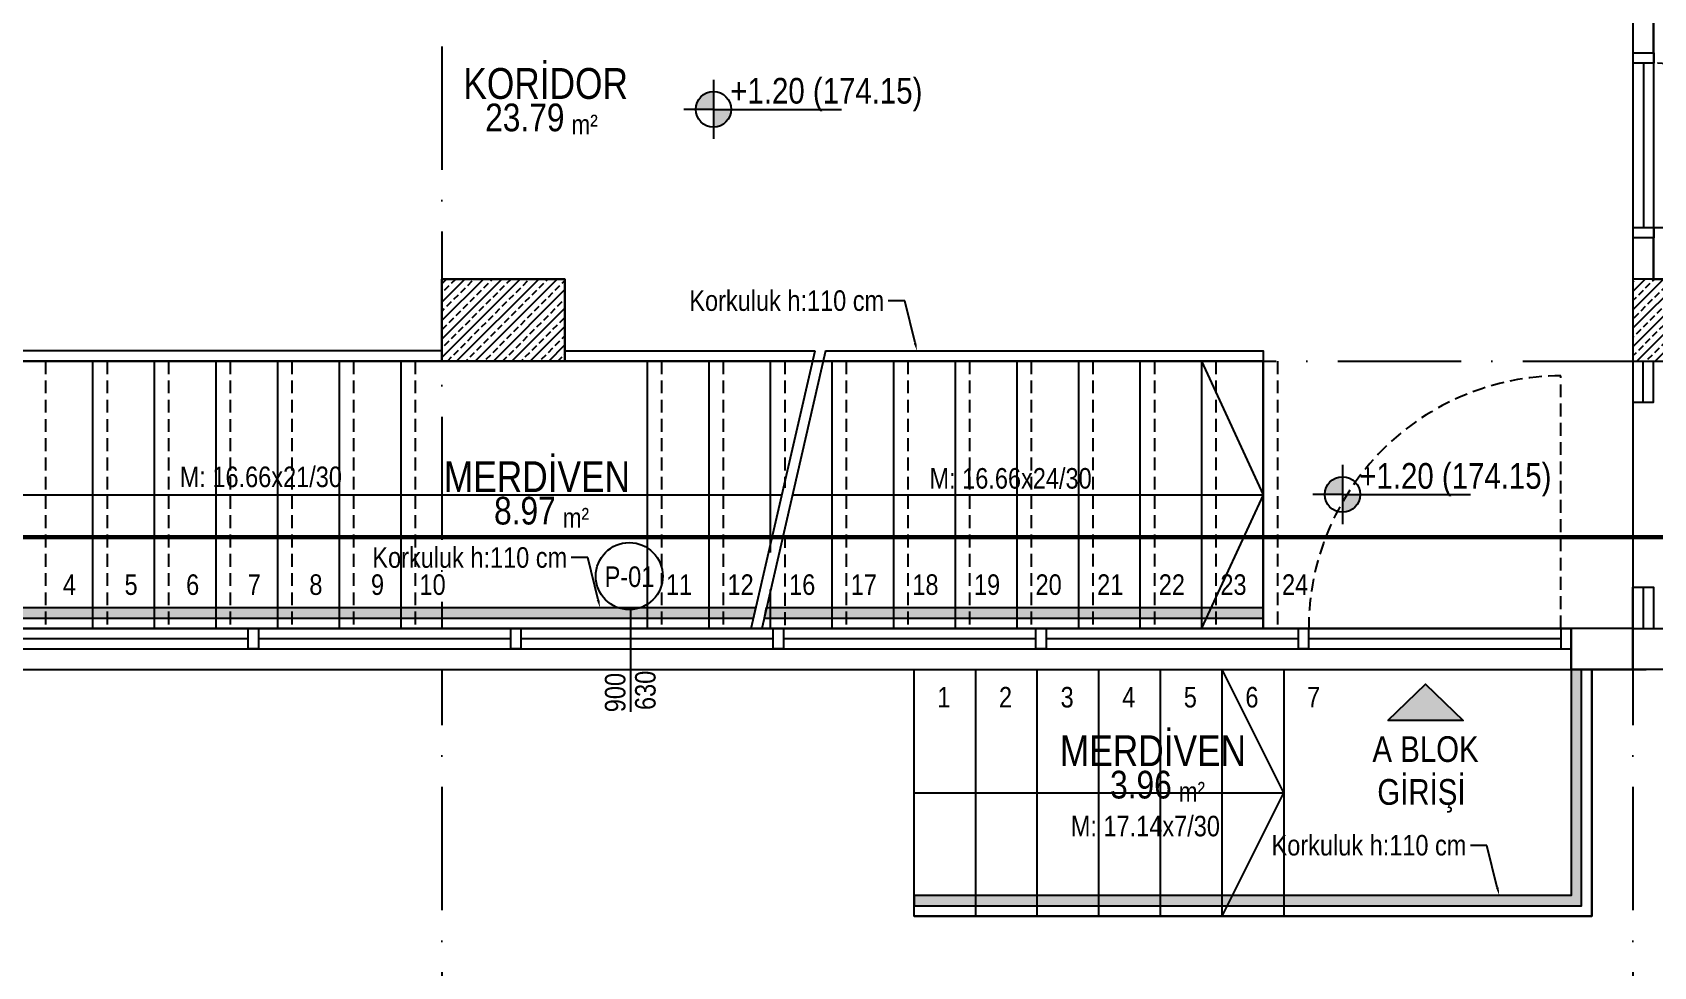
# Model space of a CAD drawing. Header units: millimetres. Extents: x 82776 to 137242, y 11666 to 27998.
# Drawn here: x 99715 to 100504, y 25690 to 26144 of the extents above; entities that cross this region are included whole.
import ezdxf
from ezdxf import colors
from ezdxf.entities.mleader import LeaderData, LeaderLine
from ezdxf.enums import TextEntityAlignment as Align
from ezdxf.math import Vec2, Vec3

# ---------------------------------------------------------------- set-up
doc = ezdxf.new("R2010")
doc.units = ezdxf.units.MM
for name, pattern in [('( Hidden )', [0.375, 0.25, -0.125]), ('ACAD_ISO10W100', [18, 12, -3, 0, -3]), ('DASHED', [15, 10, -5]), ('GC5102G0200$0$HIDDEN', [9.525, 6.35, -3.175])]:
    doc.linetypes.add(name, pattern=pattern)
doc.layers.add('0_IFC_Area', color=100, linetype='Continuous', plot=False)
for name, color, linetype in [('0_IFC_Elevation_5', 252, 'Continuous'), ('0_IFC_Grid', 14, 'ACAD_ISO10W100'), ('0_IFC_Hatch_Structure', 251, 'Continuous'), ('0_IFC_Notation_Level_200', 160, 'Continuous'), ('0_IFC_Notation_Section_50', 10, 'Continuous'), ('0_IFC_Room_Text(No)_50', 12, 'Continuous'), ('0_IFC_Stair_Text', 221, 'Continuous'), ('0_IFC_Text_Explanation_200', 231, 'Continuous'), ('0_IFC_Text_Explanation_50', 231, 'Continuous'), ('0_IFC_Window_Text', 60, 'Continuous'), ('1_IFC_Concrete_Section', 50, 'Continuous'), ('1_IFC_Door', 83, 'Continuous'), ('1_IFC_Stair', 210, 'Continuous'), ('1_IFC_Stair_Concrete', 252, '( Hidden )'), ('2_IFC_Handrail', 181, 'Continuous'), ('2_IFC_Wall', 130, 'Continuous'), ('3_IFC_Window', 136, 'Continuous')]:
    doc.layers.add(name, color=color, linetype=linetype)
doc.styles.add('ARIAL-NARROW', font='ARIALN.TTF')
doc.styles.add('IFC_TEXT', font='ARIALN.TTF')
pattern_1 = [(225, (-105891.8525, -41506.1965), (4.49012806, -4.49012806), []), (225, (-105896.3426, -41506.1965), (4.49012806, -4.49012806), [3.175, -1.5875])]

# ---------------------------------------------------------------- blocks, each defined once
blk = doc.blocks.new('A NK ST')
at = {"layer": '0_IFC_Hatch_Structure', "transparency": 33554687}
h = blk.add_hatch(dxfattribs=at)
h.set_pattern_fill('ANSI33', color=256, angle=180)
h.set_pattern_definition(pattern_1)
h.paths.add_polyline_path([(1030, -660), (1030, -700), (970, -700), (970, -660)])
h = blk.add_hatch(dxfattribs=at)
h.set_pattern_fill('ANSI33', color=256, angle=180)
h.set_pattern_definition(pattern_1)
h.paths.add_polyline_path([(1735, -700), (1735, -660), (1550, -660), (1550, -700)])
at = {"layer": '1_IFC_Concrete_Section'}
for points in [[(1030, -660), (1030, -700), (970, -700), (970, -660)], [(1735, -700), (1735, -660), (1550, -660), (1550, -700)]]:
    blk.add_lwpolyline(points, close=True, dxfattribs=at)
at = {"layer": '2_IFC_Wall'}
blk.add_lwpolyline([(1734.82, -700), (1734.82, -850), (1550, -850), (1550, -830), (1719.82, -830), (1719.82, -700)], dxfattribs=at)
at = {"layer": '3_IFC_Window'}
for points in [[(1550, -700), (1550, -720), (1560, -720), (1560, -700)], [(1555, -720), (1555, -700)], [(1550, -830), (1550, -810), (1560, -810), (1560, -830)], [(1555, -810), (1555, -830)]]:
    blk.add_lwpolyline(points, dxfattribs=at)
blk = doc.blocks.new('*U1504')
at = {"layer": '0_IFC_Hatch_Structure'}
blk.add_lwpolyline([(0, 0), (-90, 0)], dxfattribs=at)
at = {"layer": '1_IFC_Door', "linetype": 'GC5102G0200$0$HIDDEN', "ltscale": 1.5}
blk.add_lwpolyline([(-5, 0), (-5, 80)], dxfattribs=at)
at = {"layer": '1_IFC_Door'}
for points in [[(-85, 0), (-85, -10), (-90, -10), (-90, 0), (-85, 0)], [(-85, -5), (-5, -5), (-5, 0), (-85, 0)]]:
    blk.add_lwpolyline(points, dxfattribs=at)
blk.add_lwpolyline([(-5, -10), (-5, 0), (0, 0), (0, -10)], close=True, dxfattribs=at)
at = {"layer": '1_IFC_Door', "linetype": 'GC5102G0200$0$HIDDEN', "ltscale": 1.5}
blk.add_arc((-5, 0), 80, 90, 180, dxfattribs=at)
blk = doc.blocks.new('0_IFC_ROOM_TEXT_50')
at = {"layer": '0_IFC_Room_Text(No)_50', "insert": (13.22, -40.02), "char_height": 9.625, "attachment_point": 1, "style": 'IFC_TEXT'}
blk.add_mtext_dynamic_manual_height_columns('m²', width=16.6949, gutter_width=6.88, heights=[0], dxfattribs=at)
at = {"layer": '0_IFC_Room_Text(No)_50', "style": 'IFC_TEXT'}
blk.add_attdef('ROOM_NUMBER', text='', height=7.7, dxfattribs=at).set_placement((0.68, -10.73), align=Align.CENTER)
blk.add_attdef('ROOM_NAME', text='', height=13.47, dxfattribs=at).set_placement((0.68, -24.84), align=Align.MIDDLE_CENTER)
blk.add_attdef('AREA', text='', height=13.47, dxfattribs=at).set_placement((9.85, -49.66), align=Align.RIGHT)
at = {"layer": '0_IFC_Text_Explanation_50', "style": 'IFC_TEXT', "flags": 1}
for tag, p in [('DÖŞEME:', (-41.09, -64.38)), ('DUVAR:', (-41.09, -75.48)), ('TAVAN:', (-41.09, -86.74))]:
    blk.add_attdef(tag, p, '', height=7.7, dxfattribs=at)
blk = doc.blocks.new('A_NK_ALAN')
at = {"layer": '0_IFC_Area'}
for points in [[(1940, 810), (1590, 810), (1590, 790), (1540, 790), (1540, 170), (1700, 170), (1700, 425), (1960, 425), (1960, 770), (1940, 770)], [(430, 300), (1530, 300), (1530, 0), (1350, 0), (1350, 130), (1010, 130), (1010, 170), (950, 170), (950, 130.01), (660, 130), (660, 0), (430, 0), (430, 170)], [(660, 130), (1350, 130), (1350, 0), (660, 0)], [(1180, -20), (1510, -20), (1510, -140.01), (1180, -140.01)]]:
    blk.add_lwpolyline(points, close=True, dxfattribs=at)
ref = blk.add_blockref('0_IFC_ROOM_TEXT_50', (999.91, 290))
ref.add_attrib('ROOM_NAME', 'KORİDOR', dxfattribs={"layer": '0_IFC_Room_Text(No)_50', "height": 15, "style": 'IFC_TEXT'}).set_placement((1000.59, 265.16), align=Align.MIDDLE_CENTER)
ref.add_attrib('AREA', '23.79', dxfattribs={"layer": '0_IFC_Room_Text(No)_50', "height": 13.475, "style": 'IFC_TEXT'}).set_placement((1009.76, 241.9), align=Align.RIGHT)
ref = blk.add_blockref('0_IFC_ROOM_TEXT_50', (995.66, 98.64))
ref.add_attrib('ROOM_NAME', 'MERDİVEN', dxfattribs={"layer": '0_IFC_Room_Text(No)_50', "height": 15, "style": 'IFC_TEXT'}).set_placement((996.35, 73.8), align=Align.MIDDLE_CENTER)
ref.add_attrib('AREA', '8.97', dxfattribs={"layer": '0_IFC_Room_Text(No)_50', "height": 13.475, "style": 'IFC_TEXT'}).set_placement((1005.51, 50.54), align=Align.RIGHT)
ref = blk.add_blockref('0_IFC_ROOM_TEXT_50', (1295.63, -34.7))
ref.add_attrib('ROOM_NAME', 'MERDİVEN', dxfattribs={"layer": '0_IFC_Room_Text(No)_50', "height": 15, "style": 'IFC_TEXT'}).set_placement((1296.32, -59.55), align=Align.MIDDLE_CENTER)
ref.add_attrib('AREA', '3.96', dxfattribs={"layer": '0_IFC_Room_Text(No)_50', "height": 13.475, "style": 'IFC_TEXT'}).set_placement((1305.48, -82.8), align=Align.RIGHT)
blk = doc.blocks.new('A_B1_AKS')
at = {"layer": '0_IFC_Grid', "ltscale": 5}
for points in [[(970.29835, 1775), (970.29835, -395)], [(1550.29835, 1775), (1550.29452, -395)], [(-125.00143, 0), (2125.00087, 0)], [(-125.00143, -150), (2125.00087, -150)]]:
    blk.add_lwpolyline(points, dxfattribs=at)
blk = doc.blocks.new('A ZK KESIT YERLERI')
at = {"layer": '0_IFC_Notation_Section_50', "linetype": 'DASHED', "ltscale": 3, "const_width": 2}
blk.add_lwpolyline([(-135.32, 64.39), (2119.44, 64.39)], dxfattribs=at)
blk = doc.blocks.new('PEN 930 PLAN')
blk.add_wipeout([(-543.05, 11.55), (356.95, 11.55), (356.95, -8.45), (-543.05, -8.45)]).dxf.layer = '3_IFC_Window'
at = {"layer": '0_IFC_Elevation_5'}
blk.add_lwpolyline([(-543.05, 1.55), (-543.05, -8.45), (356.95, -8.45), (356.95, 1.55)], dxfattribs=at)
at = {"layer": '2_IFC_Wall'}
blk.add_lwpolyline([(356.95, 11.55), (356.95, -8.45)], dxfattribs=at)
at = {"layer": '3_IFC_Window'}
for points in [[(-543.05, 11.55), (356.95, 11.55)], [(-538.05, 6.55), (351.95, 6.55)], [(-538.05, 1.55), (351.95, 1.55)]]:
    blk.add_lwpolyline(points, dxfattribs=at)
blk.add_lwpolyline([(351.95, 1.55), (356.95, 1.55), (356.95, 11.55), (351.95, 11.55)], close=True, dxfattribs=at)
for points in [[(-287.34, 1.55), (-282.34, 1.55), (-282.34, 11.55), (-287.34, 11.55)], [(-159.48, 1.55), (-154.48, 1.55), (-154.48, 11.55), (-159.48, 11.55)], [(-31.62, 1.55), (-26.62, 1.55), (-26.62, 11.55), (-31.62, 11.55)], [(96.23, 1.55), (101.23, 1.55), (101.23, 11.55), (96.23, 11.55)], [(224.09, 1.55), (229.09, 1.55), (229.09, 11.55), (224.09, 11.55)]]:
    blk.add_wipeout(points).dxf.layer = '3_IFC_Window'
for points in [[(-287.34, 11.55), (-282.34, 11.55), (-282.34, 1.55), (-287.34, 1.55)], [(-159.48, 11.55), (-154.48, 11.55), (-154.48, 1.55), (-159.48, 1.55)], [(-31.62, 11.55), (-26.62, 11.55), (-26.62, 1.55), (-31.62, 1.55)], [(96.23, 11.55), (101.23, 11.55), (101.23, 1.55), (96.23, 1.55)], [(224.09, 11.55), (229.09, 11.55), (229.09, 1.55), (224.09, 1.55)]]:
    blk.add_lwpolyline(points, close=True, dxfattribs=at)
blk = doc.blocks.new('*U1494')
at = {"layer": '0_IFC_Window_Text'}
blk.add_lwpolyline([(-32.61, -0.65), (-82.39, -0.65)], dxfattribs=at)
blk.add_circle((-16.31, 0), 16.31, dxfattribs=at)
at = {"layer": '0_IFC_Window_Text', "style": 'ARIAL-NARROW'}
blk.add_attdef('WINDOWTEXT', text='', height=10, rotation=270, dxfattribs=at).set_placement((-21.59, -0.1), align=Align.CENTER)
for tag, p in [('GENISLIK', (-82.54, 1.89)), ('YUKSEKLIK', (-81.47, -12.81))]:
    blk.add_attdef(tag, p, '', height=10, dxfattribs=at)
blk = doc.blocks.new('A ZK DOGRAMA')
blk.add_blockref('PEN 930 PLAN', (-746.95, -841.55))
at = {"layer": '3_IFC_Window', "linetype": '( Hidden )', "ltscale": 25}
blk.add_lwpolyline([(-394.99, -830.01), (-395, -707.15)], dxfattribs=at)
blk.add_arc((-395, -830), 122.85, 90, 180.00236, dxfattribs=at)
at = {"rotation": 90}
blk.add_blockref('*U1494', (-848.68, -788.28), dxfattribs=at).add_auto_attribs({'YUKSEKLIK': '630', 'GENISLIK': '900', 'WINDOWTEXT': 'P-01'})
blk = doc.blocks.new('A ZK GIRIS MERD')
h = blk.add_hatch(color=255)
h.dxf.hatch_style = 1
h.paths.add_polyline_path([(330, 5), (5, 5), (5, 120.01), (10, 120.01), (10, 10), (330, 10)])
at = {"layer": '1_IFC_Stair'}
blk.add_lwpolyline([(0, 120), (150, 120), (150, 0), (0, 0)], close=True, dxfattribs=at)
for points in [[(180, 0), (150, 60), (180, 120.01)], [(180, 0), (180, 120.01)], [(210, 0), (210, 120.01)], [(240, 0), (240, 120.01)], [(270, 0), (270, 120.01)], [(300, 0), (300, 120.01)], [(330, 0), (330, 120.01)], [(330, 60), (150, 60)], [(330, 0), (150, 0)]]:
    blk.add_lwpolyline(points, dxfattribs=at)
at = {"layer": '2_IFC_Handrail'}
blk.add_lwpolyline([(330, 5), (5, 5), (5, 120.01), (10, 120.01), (10, 10), (330, 10)], close=True, dxfattribs=at)
blk = doc.blocks.new('0_IFC_NOTATION_LEVEL_200')
at = {"layer": '0_IFC_Notation_Level_200'}
h = blk.add_hatch(color=256, dxfattribs=at)
h.dxf.hatch_style = 1
h.paths.add_polyline_path([(0, 0), (0, 576, 0.414214), (-576, 0)])
h.paths.add_polyline_path([(0, -576, 0.414214), (576, 0), (0, 0)])
for p, q in [((0, 960), (0, -960)), ((0, 0), (-960, 0)), ((0, 0), (4154, 0))]:
    blk.add_line(p, q, dxfattribs=at)
blk.add_circle((0, 0), 576, dxfattribs=at)
at = {"layer": '0_IFC_Notation_Level_200', "style": 'IFC_TEXT'}
for tag, p in [('LEVEL_ABOVE', (549, 185)), ('LEVEL_BELOW', (549, -1005))]:
    blk.add_attdef(tag, p, '', height=800, dxfattribs=at)
blk = doc.blocks.new('OK')
at = {"layer": '0_IFC_Text_Explanation_50'}
h = blk.add_hatch(color=256, dxfattribs=at)
h.dxf.hatch_style = 1
h.paths.add_polyline_path([(90, 47.4), (0, 0), (44.1, -91.7)])
blk.add_lwpolyline([(90, 47.4), (0, 0), (44.1, -91.7), (90, 47.4)], dxfattribs=at)
blk = doc.blocks.new('A ZK PLAN')
h = blk.add_hatch(color=255)
h.dxf.hatch_style = 1
h.paths.add_polyline_path([(1122.91, 30.01), (680, 30), (680, 25), (1121.8, 25.01)])
h = blk.add_hatch(color=255)
h.dxf.hatch_style = 1
h.paths.add_polyline_path([(1126.92, 25.01), (1370, 25.02), (1370, 30.02), (1128.04, 30.01)])
at = {"layer": '1_IFC_Stair'}
for points in [[(800, 150), (800, 20)], [(830, 150), (830, 20)], [(860, 150), (860, 20)], [(890, 150.01), (890, 20.01)], [(920, 150.01), (920, 20.01)], [(950, 150.01), (950, 20.01)], [(1070, 150.01), (1070, 20.01)], [(1100, 150.01), (1100, 20.01)], [(1120.69, 20), (1151.8, 155.02)], [(1156.92, 155.02), (1125.81, 20)], [(1130, 150.01), (1130, 56.91)], [(1160, 150.01), (1160, 20)], [(1190, 150.01), (1190, 20.01)], [(1220, 150.01), (1220, 20.01)], [(1250, 150.01), (1250, 20.01)], [(1280, 150.02), (1280, 20.02)], [(1310, 150.02), (1310, 20.02)], [(1340, 150.02), (1340, 20.02)], [(1340, 150), (1370.01, 85.02), (1340, 20.02)], [(1370, 150.02), (1370, 20.02)], [(680.01, 85), (1135.69, 85.01)], [(1140.82, 85.01), (1370.01, 85.02)], [(1130, 38.87), (1130, 20.01)]]:
    blk.add_lwpolyline(points, dxfattribs=at)
at = {"layer": '1_IFC_Stair_Concrete', "ltscale": 25, "transparency": 33554687}
for points in [[(777, 150), (777, 20)], [(807, 150), (807, 20)], [(837, 150), (837, 20)], [(867, 150), (867, 20)], [(897, 150.01), (897, 20.01)], [(927, 150.01), (927, 20.01)], [(957, 150.01), (957, 20.01)], [(1077, 150.01), (1077, 20.01)], [(1107, 150.01), (1107, 20.01)], [(1137, 150.01), (1137, 88.41)], [(1167, 150.01), (1167, 20.01)], [(1197, 150.01), (1197, 20.01)], [(1227, 150.01), (1227, 20.01)], [(1257, 150.01), (1257, 20.01)], [(1287, 150.02), (1287, 20.02)], [(1317, 150.02), (1317, 20.02)], [(1347, 150.02), (1347, 20.02)], [(1377, 150.02), (1377, 20.02)], [(1137, 65.37), (1137, 20.01)]]:
    blk.add_lwpolyline(points, dxfattribs=at)
at = {"layer": '2_IFC_Handrail'}
for points in [[(970, 155.01), (680, 155), (680, 150), (970, 150.01)], [(1150.69, 150.02), (1030, 150.02), (1030, 155.02), (1151.8, 155.02)], [(1156.92, 155.02), (1370, 155.02), (1370, 150.02), (1155.81, 150.02)]]:
    blk.add_lwpolyline(points, dxfattribs=at)
for points in [[(1122.91, 30.01), (680, 30), (680, 25), (1121.8, 25.01)], [(1126.92, 25.01), (1370, 25.02), (1370, 30.02), (1128.04, 30.01)]]:
    blk.add_lwpolyline(points, close=True, dxfattribs=at)
at = {"layer": '2_IFC_Wall'}
for points in [[(1550, 810), (1550.21, 580), (1485.21, 580), (1485.21, 570), (1550.21, 570), (1550, 330), (1345, 330), (1345.21, 480), (1330.21, 480), (1330, 330), (1320, 330), (1320, 320), (1550, 320), (1550, 300), (1560, 300), (1560, 830), (1960, 830)], [(1560, 190), (1560, 210), (1550, 210), (1550, 190)], [(1550, 20), (450, 20), (450, 30), (440, 30), (440, 20), (280, 20), (280, 180), (390, 180)], [(1550, 0), (0, 0), (0, 150)]]:
    blk.add_lwpolyline(points, dxfattribs=at)
at = {"transparency": 33554687, "rotation": 270}
blk.add_blockref('*U1504', (1560.18, 210), dxfattribs=at)
at = {"layer": '0_IFC_Stair_Text', "char_height": 10, "attachment_point": 1, "rotation": 0.01424, "style": 'IFC_TEXT'}
for s, insert in [('M: 16.66x21/30', (842.41, 98.71)), ('M: 16.66x24/30', (1207.51, 97.98))]:
    blk.add_mtext_dynamic_manual_height_columns(s, width=115.0474, gutter_width=12.5, heights=[0], dxfattribs=dict(at, insert=insert))
at = {"layer": '0_IFC_Stair_Text', "transparency": 33554687, "char_height": 10, "attachment_point": 3, "rotation": 0, "style": 'IFC_TEXT'}
for s, insert in [('4', (791.9, 46.26)), ('5', (821.9, 46.26)), ('6', (851.9, 46.26)), ('7', (881.9, 46.26)), ('8', (911.9, 46.27)), ('9', (941.9, 46.27)), ('10', (971.9, 46.27)), ('11', (1091.9, 46.27)), ('12', (1121.9, 46.27)), ('16', (1151.9, 46.27)), ('17', (1181.9, 46.27)), ('18', (1211.9, 46.27)), ('19', (1241.9, 46.27)), ('20', (1271.9, 46.27)), ('21', (1301.9, 46.28)), ('22', (1331.9, 46.28)), ('23', (1361.9, 46.28)), ('24', (1391.9, 46.28))]:
    blk.add_mtext_dynamic_manual_height_columns(s, width=21.1163, gutter_width=12.5, heights=[0], dxfattribs=dict(at, insert=insert))
at = {"layer": '0_IFC_Text_Explanation_50'}
ml = blk.add_multileader_mtext('Standard', dxfattribs=at)
ml.set_content('Korkuluk h:110 cm', color=256, style='IFC_TEXT')
ml.set_leader_properties()
ml.build(insert=Vec2(0, 0))
ctx = ml.context
ctx.base_point, ctx.char_height, ctx.plane_origin = Vec3(1090.13, 179.41), 10, Vec3(1208.64, 101.12)
ctx.text_align_type = 2
notes = []
notes.append((ctx, [(0, (1, 1, 0), (1195.42, 179.41), (-1, 0), 8, [(0, [(1201.43, 155.02)], 0, [])])]))
ctx.mtext.insert, ctx.mtext.rotation, ctx.mtext.alignment, ctx.mtext.flow_direction = Vec3(1185.42, 184.49), 6.283185, 3, 5
ml = blk.add_multileader_mtext('Standard', dxfattribs=at)
ml.set_content('Korkuluk h:110 cm', color=256, style='IFC_TEXT')
ml.set_leader_properties()
ml.build(insert=Vec2(0, 0))
ctx = ml.context
ctx.base_point, ctx.char_height, ctx.plane_origin = Vec3(935.78, 54.4), 10, Vec3(1054.29, -28.89)
ctx.text_align_type = 2
notes.append((ctx, [(0, (1, 1, 0), (1041.07, 54.4), (-1, 0), 8, [(0, [(1047.09, 30.01)], 0, [])])]))
ctx.mtext.insert, ctx.mtext.rotation, ctx.mtext.alignment, ctx.mtext.flow_direction = Vec3(1031.07, 59.48), 6.283185, 3, 5
for ctx, leaders in notes:
    for number, flags, end, landing, length, lines in leaders:
        leader = LeaderData()
        leader.index, (leader.has_last_leader_line, leader.has_dogleg_vector, leader.attachment_direction) = number, flags
        leader.last_leader_point, leader.dogleg_vector, leader.dogleg_length = Vec3(end), Vec3(landing), length
        for number, points, colour, breaks in lines:
            line = LeaderLine()
            line.index, line.vertices, line.color, line.breaks = number, Vec3.list(points), colors.encode_raw_color(colour), breaks
            leader.lines.append(line)
        ctx.leaders.append(leader)

msp = doc.modelspace()

# ---------------------------------------------------------------- block references
at = {"xscale": -1}
msp.add_blockref('A ZK GIRIS MERD', (100474.17, 25714.14), dxfattribs=at)

# ---------------------------------------------------------------- texts
at = {"layer": '0_IFC_Stair_Text', "insert": (100220.5, 25762.91), "char_height": 10, "attachment_point": 1, "rotation": 0.01424, "style": 'IFC_TEXT'}
msp.add_mtext_dynamic_manual_height_columns('M: 17.14x7/30', width=115.0474, gutter_width=12.5, heights=[0], dxfattribs=at)
at = {"layer": '0_IFC_Text_Explanation_200', "insert": (100352.45, 25801.63), "char_height": 12.5, "attachment_point": 1, "style": 'IFC_TEXT'}
msp.add_mtext_dynamic_manual_height_columns('\\pxqc; A BLOK \\PGİRİŞİ', width=77.5735, gutter_width=243000, heights=[54.37], dxfattribs=at)

# ---------------------------------------------------------------- leaders
at = {"layer": '0_IFC_Text_Explanation_50'}
ml = msp.add_multileader_mtext('Standard', dxfattribs=at)
ml.set_content('Korkuluk h:110 cm', color=256, style='IFC_TEXT')
ml.set_leader_properties()
ml.build(insert=Vec2(0, 0))
ctx = ml.context
ctx.base_point, ctx.char_height, ctx.plane_origin = Vec3(100317.83, 25748.53), 10, Vec3(100436.34, 25670.24)
ctx.text_align_type = 2
notes = []
notes.append((ctx, [(0, (1, 1, 0), (100423.12, 25748.53), (-1, 0), 8, [(0, [(100429.14, 25724.14)], 0, [])])]))
ctx.mtext.insert, ctx.mtext.rotation, ctx.mtext.alignment, ctx.mtext.flow_direction = Vec3(100413.12, 25753.61), 6.283185, 3, 5
for ctx, leaders in notes:
    for number, flags, end, landing, length, lines in leaders:
        leader = LeaderData()
        leader.index, (leader.has_last_leader_line, leader.has_dogleg_vector, leader.attachment_direction) = number, flags
        leader.last_leader_point, leader.dogleg_vector, leader.dogleg_length = Vec3(end), Vec3(landing), length
        for number, points, colour, breaks in lines:
            line = LeaderLine()
            line.index, line.vertices, line.color, line.breaks = number, Vec3.list(points), colors.encode_raw_color(colour), breaks
            leader.lines.append(line)
        ctx.leaders.append(leader)

# ---------------------------------------------------------------- next in the draw order: block references
msp.add_blockref('A ZK PLAN', (98944.17, 25834.15))

# ---------------------------------------------------------------- next in the draw order: block references
for name, p in [('A ZK KESIT YERLERI', (98944.18, 25834.15)), ('A_B1_AKS', (98943.88, 25984.15)), ('A_NK_ALAN', (98964.17, 25854.15)), ('A NK ST', (98944.17, 26684.15))]:
    msp.add_blockref(name, p)

# ---------------------------------------------------------------- next in the draw order: block references
msp.add_blockref('A ZK DOGRAMA', (100854.17, 26684.15))

# ---------------------------------------------------------------- next in the draw order: block references
ref = msp.add_blockref('0_IFC_NOTATION_LEVEL_200', (100046.47, 26106.72), dxfattribs=dict(xscale=0.015, yscale=0.015, zscale=0.015))
ref.add_attrib('LEVEL_ABOVE', '+1.20 (174.15)', (100054.68, 26109.51), dxfattribs={"layer": '0_IFC_Notation_Level_200', "height": 12.5, "rotation": 360, "style": 'IFC_TEXT'})
ref = msp.add_blockref('0_IFC_NOTATION_LEVEL_200', (100352.77, 25919.3), dxfattribs=dict(xscale=0.015, yscale=0.015, zscale=0.015))
ref.add_attrib('LEVEL_ABOVE', '+1.20 (174.15)', (100360.98, 25922.08), dxfattribs={"layer": '0_IFC_Notation_Level_200', "height": 12.5, "rotation": 360, "style": 'IFC_TEXT'})
at = {"xscale": -0.25, "yscale": 0.25, "zscale": 0.25, "rotation": 71.71669173532148}
msp.add_blockref('OK', (100393.17, 25826.99, -7160.2), dxfattribs=at)

# ---------------------------------------------------------------- next in the draw order: texts
at = {"layer": '0_IFC_Stair_Text', "transparency": 33554687, "char_height": 10, "attachment_point": 1, "rotation": 360, "style": 'IFC_TEXT'}
for s, insert in [('1', (100155.51, 25825.64)), ('2', (100185.51, 25825.64)), ('3', (100215.51, 25825.64)), ('4', (100245.51, 25825.64)), ('5', (100275.51, 25825.64)), ('6', (100305.51, 25825.64)), ('7', (100335.51, 25825.64))]:
    msp.add_mtext_dynamic_manual_height_columns(s, width=21.1163, gutter_width=12.5, heights=[0], dxfattribs=dict(at, insert=insert))

doc.saveas('drawing.dxf')
